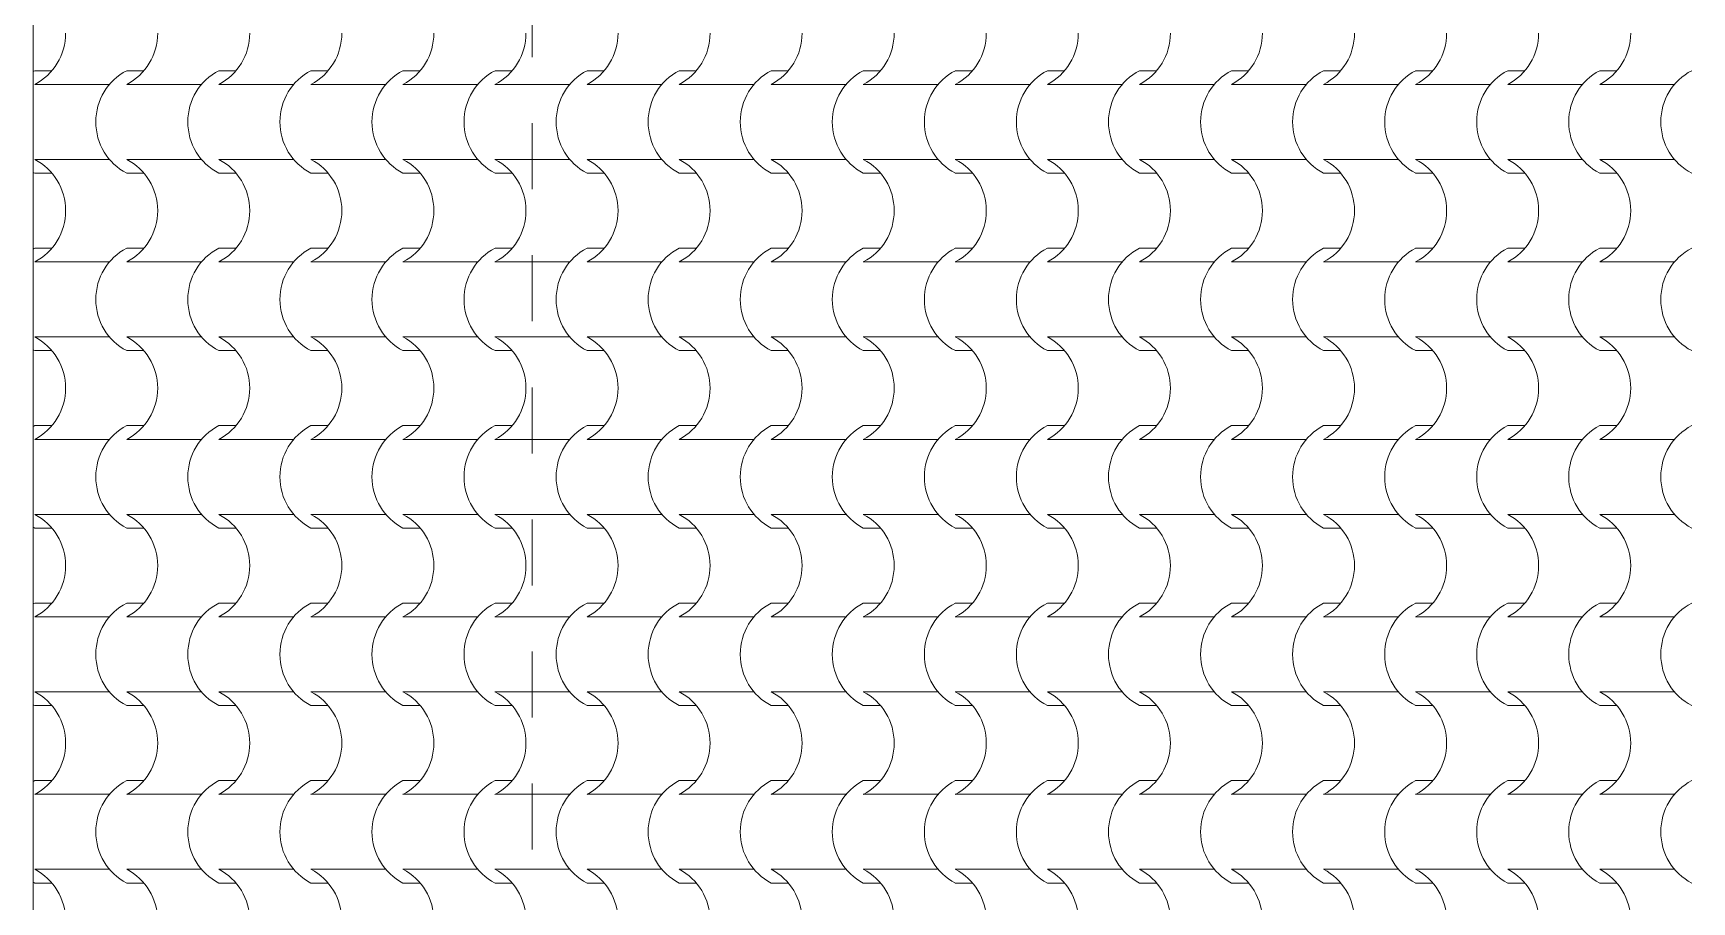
# Model space of a CAD drawing. Header units: metres. Extents: x -41 to 412, y -15 to 25.
# Drawn here: x 131.51 to 134.169, y 10.521 to 11.913 of the extents above; entities that cross this region are included whole.
import ezdxf

# ---------------------------------------------------------------- set-up
doc = ezdxf.new("R2010")
doc.units = ezdxf.units.M
doc.header["$MEASUREMENT"] = 0
doc.linetypes.add('Dashed', pattern=[0.211667, 0.105833, -0.105833])
for name, color, linetype in [('2D Drafting - General', 7, 'Continuous'), ('Interior - Furniture', 7, 'Continuous'), ('Shell - Roof', 7, 'Continuous')]:
    doc.layers.add(name, color=color, linetype=linetype)

# ---------------------------------------------------------------- blocks, each defined once
blk = doc.blocks.new('*X47', base_point=(152.192, 0))
at = {"layer": 'Shell - Roof', "color": 23, "linetype": 'Continuous', "lineweight": 13, "true_color": 0xbf8080}
for p, q in [((131.5396, 11.8528), (131.5121, 11.8528)), ((131.6872, 11.8528), (131.6597, 11.8528)), ((131.8349, 11.8528), (131.8074, 11.8528)), ((131.9825, 11.8528), (131.955, 11.8528)), ((132.1301, 11.8528), (132.1026, 11.8528)), ((132.2778, 11.8528), (132.2503, 11.8528)), ((132.4254, 11.8528), (132.3979, 11.8528)), ((132.573, 11.8528), (132.5455, 11.8528)), ((132.7207, 11.8528), (132.6932, 11.8528)), ((132.8683, 11.8528), (132.8408, 11.8528)), ((133.0159, 11.8528), (132.9884, 11.8528)), ((133.1636, 11.8528), (133.1361, 11.8528)), ((133.3112, 11.8528), (133.2837, 11.8528)), ((133.4588, 11.8528), (133.4313, 11.8528)), ((133.6065, 11.8528), (133.579, 11.8528)), ((133.7541, 11.8528), (133.7266, 11.8528)), ((133.9017, 11.8528), (133.8742, 11.8528)), ((134.0494, 11.8528), (134.0218, 11.8528)), ((131.572, 11.8308), (131.5121, 11.8308)), ((131.6318, 11.8308), (131.572, 11.8308)), ((131.7196, 11.8308), (131.6597, 11.8308)), ((131.7795, 11.8308), (131.7196, 11.8308)), ((131.8672, 11.8308), (131.8074, 11.8308)), ((131.9271, 11.8308), (131.8672, 11.8308)), ((132.0149, 11.8308), (131.955, 11.8308)), ((132.0747, 11.8308), (132.0149, 11.8308)), ((132.1625, 11.8308), (132.1026, 11.8308)), ((132.2224, 11.8308), (132.1625, 11.8308)), ((132.3101, 11.8308), (132.2503, 11.8308)), ((132.37, 11.8308), (132.3101, 11.8308)), ((132.4578, 11.8308), (132.3979, 11.8308)), ((132.5176, 11.8308), (132.4578, 11.8308)), ((132.6054, 11.8308), (132.5455, 11.8308)), ((132.6653, 11.8308), (132.6054, 11.8308)), ((132.753, 11.8308), (132.6932, 11.8308)), ((132.8129, 11.8308), (132.753, 11.8308)), ((132.9007, 11.8308), (132.8408, 11.8308)), ((132.9605, 11.8308), (132.9007, 11.8308)), ((133.0483, 11.8308), (132.9884, 11.8308)), ((133.1082, 11.8308), (133.0483, 11.8308)), ((133.1959, 11.8308), (133.1361, 11.8308)), ((133.2558, 11.8308), (133.1959, 11.8308)), ((133.3436, 11.8308), (133.2837, 11.8308)), ((133.4034, 11.8308), (133.3436, 11.8308)), ((133.4912, 11.8308), (133.4313, 11.8308)), ((133.5511, 11.8308), (133.4912, 11.8308)), ((133.6388, 11.8308), (133.579, 11.8308)), ((133.6987, 11.8308), (133.6388, 11.8308)), ((133.7865, 11.8308), (133.7266, 11.8308)), ((133.8463, 11.8308), (133.7865, 11.8308)), ((133.9341, 11.8308), (133.8742, 11.8308)), ((133.994, 11.8308), (133.9341, 11.8308)), ((134.0817, 11.8308), (134.0218, 11.8308)), ((134.1416, 11.8308), (134.0817, 11.8308)), ((131.572, 11.7106), (131.5121, 11.7106)), ((131.6318, 11.7106), (131.572, 11.7106)), ((131.7196, 11.7106), (131.6597, 11.7106)), ((131.7795, 11.7106), (131.7196, 11.7106)), ((131.8672, 11.7106), (131.8074, 11.7106)), ((131.9271, 11.7106), (131.8672, 11.7106)), ((132.0149, 11.7106), (131.955, 11.7106)), ((132.0747, 11.7106), (132.0149, 11.7106)), ((132.1625, 11.7106), (132.1026, 11.7106)), ((132.2224, 11.7106), (132.1625, 11.7106)), ((132.3101, 11.7106), (132.2503, 11.7106)), ((132.37, 11.7106), (132.3101, 11.7106)), ((132.4578, 11.7106), (132.3979, 11.7106)), ((132.5176, 11.7106), (132.4578, 11.7106)), ((132.6054, 11.7106), (132.5455, 11.7106)), ((132.6653, 11.7106), (132.6054, 11.7106)), ((132.753, 11.7106), (132.6932, 11.7106)), ((132.8129, 11.7106), (132.753, 11.7106)), ((132.9007, 11.7106), (132.8408, 11.7106)), ((132.9605, 11.7106), (132.9007, 11.7106)), ((133.0483, 11.7106), (132.9884, 11.7106)), ((133.1082, 11.7106), (133.0483, 11.7106)), ((133.1959, 11.7106), (133.1361, 11.7106)), ((133.2558, 11.7106), (133.1959, 11.7106)), ((133.3436, 11.7106), (133.2837, 11.7106)), ((133.4034, 11.7106), (133.3436, 11.7106)), ((133.4912, 11.7106), (133.4313, 11.7106)), ((133.5511, 11.7106), (133.4912, 11.7106)), ((133.6388, 11.7106), (133.579, 11.7106)), ((133.6987, 11.7106), (133.6388, 11.7106)), ((133.7865, 11.7106), (133.7266, 11.7106)), ((133.8463, 11.7106), (133.7865, 11.7106)), ((133.9341, 11.7106), (133.8742, 11.7106)), ((133.994, 11.7106), (133.9341, 11.7106)), ((134.0817, 11.7106), (134.0218, 11.7106)), ((134.1416, 11.7106), (134.0817, 11.7106)), ((131.5396, 11.6886), (131.5121, 11.6886)), ((131.6872, 11.6886), (131.6597, 11.6886)), ((131.8349, 11.6886), (131.8074, 11.6886)), ((131.9825, 11.6886), (131.955, 11.6886)), ((132.1301, 11.6886), (132.1026, 11.6886)), ((132.2778, 11.6886), (132.2503, 11.6886)), ((132.4254, 11.6886), (132.3979, 11.6886)), ((132.573, 11.6886), (132.5455, 11.6886)), ((132.7207, 11.6886), (132.6932, 11.6886)), ((132.8683, 11.6886), (132.8408, 11.6886)), ((133.0159, 11.6886), (132.9884, 11.6886)), ((133.1636, 11.6886), (133.1361, 11.6886)), ((133.3112, 11.6886), (133.2837, 11.6886)), ((133.4588, 11.6886), (133.4313, 11.6886)), ((133.6065, 11.6886), (133.579, 11.6886)), ((133.7541, 11.6886), (133.7266, 11.6886)), ((133.9017, 11.6886), (133.8742, 11.6886)), ((134.0494, 11.6886), (134.0218, 11.6886)), ((131.5396, 11.5684), (131.5121, 11.5684)), ((131.572, 11.5463), (131.5121, 11.5463)), ((131.6318, 11.5463), (131.572, 11.5463)), ((131.6872, 11.5684), (131.6597, 11.5684)), ((131.7196, 11.5463), (131.6597, 11.5463)), ((131.7795, 11.5463), (131.7196, 11.5463)), ((131.8349, 11.5684), (131.8074, 11.5684)), ((131.8672, 11.5463), (131.8074, 11.5463)), ((131.9271, 11.5463), (131.8672, 11.5463)), ((131.9825, 11.5684), (131.955, 11.5684)), ((132.0149, 11.5463), (131.955, 11.5463)), ((132.0747, 11.5463), (132.0149, 11.5463)), ((132.1301, 11.5684), (132.1026, 11.5684)), ((132.1625, 11.5463), (132.1026, 11.5463)), ((132.2224, 11.5463), (132.1625, 11.5463)), ((132.2778, 11.5684), (132.2503, 11.5684)), ((132.3101, 11.5463), (132.2503, 11.5463)), ((132.37, 11.5463), (132.3101, 11.5463)), ((132.4254, 11.5684), (132.3979, 11.5684)), ((132.4578, 11.5463), (132.3979, 11.5463)), ((132.5176, 11.5463), (132.4578, 11.5463)), ((132.573, 11.5684), (132.5455, 11.5684)), ((132.6054, 11.5463), (132.5455, 11.5463)), ((132.6653, 11.5463), (132.6054, 11.5463)), ((132.7207, 11.5684), (132.6932, 11.5684)), ((132.753, 11.5463), (132.6932, 11.5463)), ((132.8129, 11.5463), (132.753, 11.5463)), ((132.8683, 11.5684), (132.8408, 11.5684)), ((132.9007, 11.5463), (132.8408, 11.5463)), ((132.9605, 11.5463), (132.9007, 11.5463)), ((133.0159, 11.5684), (132.9884, 11.5684)), ((133.0483, 11.5463), (132.9884, 11.5463)), ((133.1082, 11.5463), (133.0483, 11.5463)), ((133.1636, 11.5684), (133.1361, 11.5684)), ((133.1959, 11.5463), (133.1361, 11.5463)), ((133.2558, 11.5463), (133.1959, 11.5463)), ((133.3112, 11.5684), (133.2837, 11.5684)), ((133.3436, 11.5463), (133.2837, 11.5463)), ((133.4034, 11.5463), (133.3436, 11.5463)), ((133.4588, 11.5684), (133.4313, 11.5684)), ((133.4912, 11.5463), (133.4313, 11.5463)), ((133.5511, 11.5463), (133.4912, 11.5463)), ((133.6065, 11.5684), (133.579, 11.5684)), ((133.6388, 11.5463), (133.579, 11.5463)), ((133.6987, 11.5463), (133.6388, 11.5463)), ((133.7541, 11.5684), (133.7266, 11.5684)), ((133.7865, 11.5463), (133.7266, 11.5463)), ((133.8463, 11.5463), (133.7865, 11.5463)), ((133.9017, 11.5684), (133.8742, 11.5684)), ((133.9341, 11.5463), (133.8742, 11.5463)), ((133.994, 11.5463), (133.9341, 11.5463)), ((134.0494, 11.5684), (134.0218, 11.5684)), ((134.0817, 11.5463), (134.0218, 11.5463)), ((134.1416, 11.5463), (134.0817, 11.5463)), ((131.572, 11.4261), (131.5121, 11.4261)), ((131.6318, 11.4261), (131.572, 11.4261)), ((131.7196, 11.4261), (131.6597, 11.4261)), ((131.7795, 11.4261), (131.7196, 11.4261)), ((131.8672, 11.4261), (131.8074, 11.4261)), ((131.9271, 11.4261), (131.8672, 11.4261)), ((132.0149, 11.4261), (131.955, 11.4261)), ((132.0747, 11.4261), (132.0149, 11.4261)), ((132.1625, 11.4261), (132.1026, 11.4261)), ((132.2224, 11.4261), (132.1625, 11.4261)), ((132.3101, 11.4261), (132.2503, 11.4261)), ((132.37, 11.4261), (132.3101, 11.4261)), ((132.4578, 11.4261), (132.3979, 11.4261)), ((132.5176, 11.4261), (132.4578, 11.4261)), ((132.6054, 11.4261), (132.5455, 11.4261)), ((132.6653, 11.4261), (132.6054, 11.4261)), ((132.753, 11.4261), (132.6932, 11.4261)), ((132.8129, 11.4261), (132.753, 11.4261)), ((132.9007, 11.4261), (132.8408, 11.4261)), ((132.9605, 11.4261), (132.9007, 11.4261)), ((133.0483, 11.4261), (132.9884, 11.4261)), ((133.1082, 11.4261), (133.0483, 11.4261)), ((133.1959, 11.4261), (133.1361, 11.4261)), ((133.2558, 11.4261), (133.1959, 11.4261)), ((133.3436, 11.4261), (133.2837, 11.4261)), ((133.4034, 11.4261), (133.3436, 11.4261)), ((133.4912, 11.4261), (133.4313, 11.4261)), ((133.5511, 11.4261), (133.4912, 11.4261)), ((133.6388, 11.4261), (133.579, 11.4261)), ((133.6987, 11.4261), (133.6388, 11.4261)), ((133.7865, 11.4261), (133.7266, 11.4261)), ((133.8463, 11.4261), (133.7865, 11.4261)), ((133.9341, 11.4261), (133.8742, 11.4261)), ((133.994, 11.4261), (133.9341, 11.4261)), ((134.0817, 11.4261), (134.0218, 11.4261)), ((134.1416, 11.4261), (134.0817, 11.4261)), ((131.5396, 11.4041), (131.5121, 11.4041)), ((131.6872, 11.4041), (131.6597, 11.4041)), ((131.8349, 11.4041), (131.8074, 11.4041)), ((131.9825, 11.4041), (131.955, 11.4041)), ((132.1301, 11.4041), (132.1026, 11.4041)), ((132.2778, 11.4041), (132.2503, 11.4041)), ((132.4254, 11.4041), (132.3979, 11.4041)), ((132.573, 11.4041), (132.5455, 11.4041)), ((132.7207, 11.4041), (132.6932, 11.4041)), ((132.8683, 11.4041), (132.8408, 11.4041)), ((133.0159, 11.4041), (132.9884, 11.4041)), ((133.1636, 11.4041), (133.1361, 11.4041)), ((133.3112, 11.4041), (133.2837, 11.4041)), ((133.4588, 11.4041), (133.4313, 11.4041)), ((133.6065, 11.4041), (133.579, 11.4041)), ((133.7541, 11.4041), (133.7266, 11.4041)), ((133.9017, 11.4041), (133.8742, 11.4041)), ((134.0494, 11.4041), (134.0218, 11.4041)), ((131.5396, 11.2839), (131.5121, 11.2839)), ((131.6872, 11.2839), (131.6597, 11.2839)), ((131.8349, 11.2839), (131.8074, 11.2839)), ((131.9825, 11.2839), (131.955, 11.2839)), ((132.1301, 11.2839), (132.1026, 11.2839)), ((132.2778, 11.2839), (132.2503, 11.2839)), ((132.4254, 11.2839), (132.3979, 11.2839)), ((132.573, 11.2839), (132.5455, 11.2839)), ((132.7207, 11.2839), (132.6932, 11.2839)), ((132.8683, 11.2839), (132.8408, 11.2839)), ((133.0159, 11.2839), (132.9884, 11.2839)), ((133.1636, 11.2839), (133.1361, 11.2839)), ((133.3112, 11.2839), (133.2837, 11.2839)), ((133.4588, 11.2839), (133.4313, 11.2839)), ((133.6065, 11.2839), (133.579, 11.2839)), ((133.7541, 11.2839), (133.7266, 11.2839)), ((133.9017, 11.2839), (133.8742, 11.2839)), ((134.0494, 11.2839), (134.0218, 11.2839)), ((131.572, 11.2619), (131.5121, 11.2619)), ((131.6318, 11.2619), (131.572, 11.2619)), ((131.7196, 11.2619), (131.6597, 11.2619)), ((131.7795, 11.2619), (131.7196, 11.2619)), ((131.8672, 11.2619), (131.8074, 11.2619)), ((131.9271, 11.2619), (131.8672, 11.2619)), ((132.0149, 11.2619), (131.955, 11.2619)), ((132.0747, 11.2619), (132.0149, 11.2619)), ((132.1625, 11.2619), (132.1026, 11.2619)), ((132.2224, 11.2619), (132.1625, 11.2619)), ((132.3101, 11.2619), (132.2503, 11.2619)), ((132.37, 11.2619), (132.3101, 11.2619)), ((132.4578, 11.2619), (132.3979, 11.2619)), ((132.5176, 11.2619), (132.4578, 11.2619)), ((132.6054, 11.2619), (132.5455, 11.2619)), ((132.6653, 11.2619), (132.6054, 11.2619)), ((132.753, 11.2619), (132.6932, 11.2619)), ((132.8129, 11.2619), (132.753, 11.2619)), ((132.9007, 11.2619), (132.8408, 11.2619)), ((132.9605, 11.2619), (132.9007, 11.2619)), ((133.0483, 11.2619), (132.9884, 11.2619)), ((133.1082, 11.2619), (133.0483, 11.2619)), ((133.1959, 11.2619), (133.1361, 11.2619)), ((133.2558, 11.2619), (133.1959, 11.2619)), ((133.3436, 11.2619), (133.2837, 11.2619)), ((133.4034, 11.2619), (133.3436, 11.2619)), ((133.4912, 11.2619), (133.4313, 11.2619)), ((133.5511, 11.2619), (133.4912, 11.2619)), ((133.6388, 11.2619), (133.579, 11.2619)), ((133.6987, 11.2619), (133.6388, 11.2619)), ((133.7865, 11.2619), (133.7266, 11.2619)), ((133.8463, 11.2619), (133.7865, 11.2619)), ((133.9341, 11.2619), (133.8742, 11.2619)), ((133.994, 11.2619), (133.9341, 11.2619)), ((134.0817, 11.2619), (134.0218, 11.2619)), ((134.1416, 11.2619), (134.0817, 11.2619)), ((131.572, 11.1416), (131.5121, 11.1416)), ((131.5396, 11.1196), (131.5121, 11.1196)), ((131.6318, 11.1416), (131.572, 11.1416)), ((131.7196, 11.1416), (131.6597, 11.1416)), ((131.6872, 11.1196), (131.6597, 11.1196)), ((131.7795, 11.1416), (131.7196, 11.1416)), ((131.8672, 11.1416), (131.8074, 11.1416)), ((131.8349, 11.1196), (131.8074, 11.1196)), ((131.9271, 11.1416), (131.8672, 11.1416)), ((132.0149, 11.1416), (131.955, 11.1416)), ((131.9825, 11.1196), (131.955, 11.1196)), ((132.0747, 11.1416), (132.0149, 11.1416)), ((132.1625, 11.1416), (132.1026, 11.1416)), ((132.1301, 11.1196), (132.1026, 11.1196)), ((132.2224, 11.1416), (132.1625, 11.1416)), ((132.3101, 11.1416), (132.2503, 11.1416)), ((132.2778, 11.1196), (132.2503, 11.1196)), ((132.37, 11.1416), (132.3101, 11.1416)), ((132.4578, 11.1416), (132.3979, 11.1416)), ((132.4254, 11.1196), (132.3979, 11.1196)), ((132.5176, 11.1416), (132.4578, 11.1416)), ((132.6054, 11.1416), (132.5455, 11.1416)), ((132.573, 11.1196), (132.5455, 11.1196)), ((132.6653, 11.1416), (132.6054, 11.1416)), ((132.753, 11.1416), (132.6932, 11.1416)), ((132.7207, 11.1196), (132.6932, 11.1196)), ((132.8129, 11.1416), (132.753, 11.1416)), ((132.9007, 11.1416), (132.8408, 11.1416)), ((132.8683, 11.1196), (132.8408, 11.1196)), ((132.9605, 11.1416), (132.9007, 11.1416)), ((133.0483, 11.1416), (132.9884, 11.1416)), ((133.0159, 11.1196), (132.9884, 11.1196)), ((133.1082, 11.1416), (133.0483, 11.1416)), ((133.1959, 11.1416), (133.1361, 11.1416)), ((133.1636, 11.1196), (133.1361, 11.1196)), ((133.2558, 11.1416), (133.1959, 11.1416)), ((133.3436, 11.1416), (133.2837, 11.1416)), ((133.3112, 11.1196), (133.2837, 11.1196)), ((133.4034, 11.1416), (133.3436, 11.1416)), ((133.4912, 11.1416), (133.4313, 11.1416)), ((133.4588, 11.1196), (133.4313, 11.1196)), ((133.5511, 11.1416), (133.4912, 11.1416)), ((133.6388, 11.1416), (133.579, 11.1416)), ((133.6065, 11.1196), (133.579, 11.1196)), ((133.6987, 11.1416), (133.6388, 11.1416)), ((133.7865, 11.1416), (133.7266, 11.1416)), ((133.7541, 11.1196), (133.7266, 11.1196)), ((133.8463, 11.1416), (133.7865, 11.1416)), ((133.9341, 11.1416), (133.8742, 11.1416)), ((133.9017, 11.1196), (133.8742, 11.1196)), ((133.994, 11.1416), (133.9341, 11.1416)), ((134.0817, 11.1416), (134.0218, 11.1416)), ((134.0494, 11.1196), (134.0218, 11.1196)), ((134.1416, 11.1416), (134.0817, 11.1416)), ((131.5396, 10.9994), (131.5121, 10.9994)), ((131.6872, 10.9994), (131.6597, 10.9994)), ((131.8349, 10.9994), (131.8074, 10.9994)), ((131.9825, 10.9994), (131.955, 10.9994)), ((132.1301, 10.9994), (132.1026, 10.9994)), ((132.2778, 10.9994), (132.2503, 10.9994)), ((132.4254, 10.9994), (132.3979, 10.9994)), ((132.573, 10.9994), (132.5455, 10.9994)), ((132.7207, 10.9994), (132.6932, 10.9994)), ((132.8683, 10.9994), (132.8408, 10.9994)), ((133.0159, 10.9994), (132.9884, 10.9994)), ((133.1636, 10.9994), (133.1361, 10.9994)), ((133.3112, 10.9994), (133.2837, 10.9994)), ((133.4588, 10.9994), (133.4313, 10.9994)), ((133.6065, 10.9994), (133.579, 10.9994)), ((133.7541, 10.9994), (133.7266, 10.9994)), ((133.9017, 10.9994), (133.8742, 10.9994)), ((134.0494, 10.9994), (134.0218, 10.9994)), ((131.572, 10.9774), (131.5121, 10.9774)), ((131.6318, 10.9774), (131.572, 10.9774)), ((131.7196, 10.9774), (131.6597, 10.9774)), ((131.7795, 10.9774), (131.7196, 10.9774)), ((131.8672, 10.9774), (131.8074, 10.9774)), ((131.9271, 10.9774), (131.8672, 10.9774)), ((132.0149, 10.9774), (131.955, 10.9774)), ((132.0747, 10.9774), (132.0149, 10.9774)), ((132.1625, 10.9774), (132.1026, 10.9774)), ((132.2224, 10.9774), (132.1625, 10.9774)), ((132.3101, 10.9774), (132.2503, 10.9774)), ((132.37, 10.9774), (132.3101, 10.9774)), ((132.4578, 10.9774), (132.3979, 10.9774)), ((132.5176, 10.9774), (132.4578, 10.9774)), ((132.6054, 10.9774), (132.5455, 10.9774)), ((132.6653, 10.9774), (132.6054, 10.9774)), ((132.753, 10.9774), (132.6932, 10.9774)), ((132.8129, 10.9774), (132.753, 10.9774)), ((132.9007, 10.9774), (132.8408, 10.9774)), ((132.9605, 10.9774), (132.9007, 10.9774)), ((133.0483, 10.9774), (132.9884, 10.9774)), ((133.1082, 10.9774), (133.0483, 10.9774)), ((133.1959, 10.9774), (133.1361, 10.9774)), ((133.2558, 10.9774), (133.1959, 10.9774)), ((133.3436, 10.9774), (133.2837, 10.9774)), ((133.4034, 10.9774), (133.3436, 10.9774)), ((133.4912, 10.9774), (133.4313, 10.9774)), ((133.5511, 10.9774), (133.4912, 10.9774)), ((133.6388, 10.9774), (133.579, 10.9774)), ((133.6987, 10.9774), (133.6388, 10.9774)), ((133.7865, 10.9774), (133.7266, 10.9774)), ((133.8463, 10.9774), (133.7865, 10.9774)), ((133.9341, 10.9774), (133.8742, 10.9774)), ((133.994, 10.9774), (133.9341, 10.9774)), ((134.0817, 10.9774), (134.0218, 10.9774)), ((134.1416, 10.9774), (134.0817, 10.9774)), ((131.572, 10.8572), (131.5121, 10.8572)), ((131.6318, 10.8572), (131.572, 10.8572)), ((131.7196, 10.8572), (131.6597, 10.8572)), ((131.7795, 10.8572), (131.7196, 10.8572)), ((131.8672, 10.8572), (131.8074, 10.8572)), ((131.9271, 10.8572), (131.8672, 10.8572)), ((132.0149, 10.8572), (131.955, 10.8572)), ((132.0747, 10.8572), (132.0149, 10.8572)), ((132.1625, 10.8572), (132.1026, 10.8572)), ((132.2224, 10.8572), (132.1625, 10.8572)), ((132.3101, 10.8572), (132.2503, 10.8572)), ((132.37, 10.8572), (132.3101, 10.8572)), ((132.4578, 10.8572), (132.3979, 10.8572)), ((132.5176, 10.8572), (132.4578, 10.8572)), ((132.6054, 10.8572), (132.5455, 10.8572)), ((132.6653, 10.8572), (132.6054, 10.8572)), ((132.753, 10.8572), (132.6932, 10.8572)), ((132.8129, 10.8572), (132.753, 10.8572)), ((132.9007, 10.8572), (132.8408, 10.8572)), ((132.9605, 10.8572), (132.9007, 10.8572)), ((133.0483, 10.8572), (132.9884, 10.8572)), ((133.1082, 10.8572), (133.0483, 10.8572)), ((133.1959, 10.8572), (133.1361, 10.8572)), ((133.2558, 10.8572), (133.1959, 10.8572)), ((133.3436, 10.8572), (133.2837, 10.8572)), ((133.4034, 10.8572), (133.3436, 10.8572)), ((133.4912, 10.8572), (133.4313, 10.8572)), ((133.5511, 10.8572), (133.4912, 10.8572)), ((133.6388, 10.8572), (133.579, 10.8572)), ((133.6987, 10.8572), (133.6388, 10.8572)), ((133.7865, 10.8572), (133.7266, 10.8572)), ((133.8463, 10.8572), (133.7865, 10.8572)), ((133.9341, 10.8572), (133.8742, 10.8572)), ((133.994, 10.8572), (133.9341, 10.8572)), ((134.0817, 10.8572), (134.0218, 10.8572)), ((134.1416, 10.8572), (134.0817, 10.8572)), ((131.5396, 10.8351), (131.5121, 10.8351)), ((131.6872, 10.8351), (131.6597, 10.8351)), ((131.8349, 10.8351), (131.8074, 10.8351)), ((131.9825, 10.8351), (131.955, 10.8351)), ((132.1301, 10.8351), (132.1026, 10.8351)), ((132.2778, 10.8351), (132.2503, 10.8351)), ((132.4254, 10.8351), (132.3979, 10.8351)), ((132.573, 10.8351), (132.5455, 10.8351)), ((132.7207, 10.8351), (132.6932, 10.8351)), ((132.8683, 10.8351), (132.8408, 10.8351)), ((133.0159, 10.8351), (132.9884, 10.8351)), ((133.1636, 10.8351), (133.1361, 10.8351)), ((133.3112, 10.8351), (133.2837, 10.8351)), ((133.4588, 10.8351), (133.4313, 10.8351)), ((133.6065, 10.8351), (133.579, 10.8351)), ((133.7541, 10.8351), (133.7266, 10.8351)), ((133.9017, 10.8351), (133.8742, 10.8351)), ((134.0494, 10.8351), (134.0218, 10.8351)), ((131.5396, 10.7149), (131.5121, 10.7149)), ((131.572, 10.6929), (131.5121, 10.6929)), ((131.6318, 10.6929), (131.572, 10.6929)), ((131.6872, 10.7149), (131.6597, 10.7149)), ((131.7196, 10.6929), (131.6597, 10.6929)), ((131.7795, 10.6929), (131.7196, 10.6929)), ((131.8349, 10.7149), (131.8074, 10.7149)), ((131.8672, 10.6929), (131.8074, 10.6929)), ((131.9271, 10.6929), (131.8672, 10.6929)), ((131.9825, 10.7149), (131.955, 10.7149)), ((132.0149, 10.6929), (131.955, 10.6929)), ((132.0747, 10.6929), (132.0149, 10.6929)), ((132.1301, 10.7149), (132.1026, 10.7149)), ((132.1625, 10.6929), (132.1026, 10.6929)), ((132.2224, 10.6929), (132.1625, 10.6929)), ((132.2778, 10.7149), (132.2503, 10.7149)), ((132.3101, 10.6929), (132.2503, 10.6929)), ((132.37, 10.6929), (132.3101, 10.6929)), ((132.4254, 10.7149), (132.3979, 10.7149)), ((132.4578, 10.6929), (132.3979, 10.6929)), ((132.5176, 10.6929), (132.4578, 10.6929)), ((132.573, 10.7149), (132.5455, 10.7149)), ((132.6054, 10.6929), (132.5455, 10.6929)), ((132.6653, 10.6929), (132.6054, 10.6929)), ((132.7207, 10.7149), (132.6932, 10.7149)), ((132.753, 10.6929), (132.6932, 10.6929)), ((132.8129, 10.6929), (132.753, 10.6929)), ((132.8683, 10.7149), (132.8408, 10.7149)), ((132.9007, 10.6929), (132.8408, 10.6929)), ((132.9605, 10.6929), (132.9007, 10.6929)), ((133.0159, 10.7149), (132.9884, 10.7149)), ((133.0483, 10.6929), (132.9884, 10.6929)), ((133.1082, 10.6929), (133.0483, 10.6929)), ((133.1636, 10.7149), (133.1361, 10.7149)), ((133.1959, 10.6929), (133.1361, 10.6929)), ((133.2558, 10.6929), (133.1959, 10.6929)), ((133.3112, 10.7149), (133.2837, 10.7149)), ((133.3436, 10.6929), (133.2837, 10.6929)), ((133.4034, 10.6929), (133.3436, 10.6929)), ((133.4588, 10.7149), (133.4313, 10.7149)), ((133.4912, 10.6929), (133.4313, 10.6929)), ((133.5511, 10.6929), (133.4912, 10.6929)), ((133.6065, 10.7149), (133.579, 10.7149)), ((133.6388, 10.6929), (133.579, 10.6929)), ((133.6987, 10.6929), (133.6388, 10.6929)), ((133.7541, 10.7149), (133.7266, 10.7149)), ((133.7865, 10.6929), (133.7266, 10.6929)), ((133.8463, 10.6929), (133.7865, 10.6929)), ((133.9017, 10.7149), (133.8742, 10.7149)), ((133.9341, 10.6929), (133.8742, 10.6929)), ((133.994, 10.6929), (133.9341, 10.6929)), ((134.0494, 10.7149), (134.0218, 10.7149)), ((134.0817, 10.6929), (134.0218, 10.6929)), ((134.1416, 10.6929), (134.0817, 10.6929)), ((131.572, 10.5727), (131.5121, 10.5727)), ((131.6318, 10.5727), (131.572, 10.5727)), ((131.7196, 10.5727), (131.6597, 10.5727)), ((131.7795, 10.5727), (131.7196, 10.5727)), ((131.8672, 10.5727), (131.8074, 10.5727)), ((131.9271, 10.5727), (131.8672, 10.5727)), ((132.0149, 10.5727), (131.955, 10.5727)), ((132.0747, 10.5727), (132.0149, 10.5727)), ((132.1625, 10.5727), (132.1026, 10.5727)), ((132.2224, 10.5727), (132.1625, 10.5727)), ((132.3101, 10.5727), (132.2503, 10.5727)), ((132.37, 10.5727), (132.3101, 10.5727)), ((132.4578, 10.5727), (132.3979, 10.5727)), ((132.5176, 10.5727), (132.4578, 10.5727)), ((132.6054, 10.5727), (132.5455, 10.5727)), ((132.6653, 10.5727), (132.6054, 10.5727)), ((132.753, 10.5727), (132.6932, 10.5727)), ((132.8129, 10.5727), (132.753, 10.5727)), ((132.9007, 10.5727), (132.8408, 10.5727)), ((132.9605, 10.5727), (132.9007, 10.5727)), ((133.0483, 10.5727), (132.9884, 10.5727)), ((133.1082, 10.5727), (133.0483, 10.5727)), ((133.1959, 10.5727), (133.1361, 10.5727)), ((133.2558, 10.5727), (133.1959, 10.5727)), ((133.3436, 10.5727), (133.2837, 10.5727)), ((133.4034, 10.5727), (133.3436, 10.5727)), ((133.4912, 10.5727), (133.4313, 10.5727)), ((133.5511, 10.5727), (133.4912, 10.5727)), ((133.6388, 10.5727), (133.579, 10.5727)), ((133.6987, 10.5727), (133.6388, 10.5727)), ((133.7865, 10.5727), (133.7266, 10.5727)), ((133.8463, 10.5727), (133.7865, 10.5727)), ((133.9341, 10.5727), (133.8742, 10.5727)), ((133.994, 10.5727), (133.9341, 10.5727)), ((134.0817, 10.5727), (134.0218, 10.5727)), ((134.1416, 10.5727), (134.0817, 10.5727)), ((131.5396, 10.5507), (131.5121, 10.5507)), ((131.6872, 10.5507), (131.6597, 10.5507)), ((131.8349, 10.5507), (131.8074, 10.5507)), ((131.9825, 10.5507), (131.955, 10.5507)), ((132.1301, 10.5507), (132.1026, 10.5507)), ((132.2778, 10.5507), (132.2503, 10.5507)), ((132.4254, 10.5507), (132.3979, 10.5507)), ((132.573, 10.5507), (132.5455, 10.5507)), ((132.7207, 10.5507), (132.6932, 10.5507)), ((132.8683, 10.5507), (132.8408, 10.5507)), ((133.0159, 10.5507), (132.9884, 10.5507)), ((133.1636, 10.5507), (133.1361, 10.5507)), ((133.3112, 10.5507), (133.2837, 10.5507)), ((133.4588, 10.5507), (133.4313, 10.5507)), ((133.6065, 10.5507), (133.579, 10.5507)), ((133.7541, 10.5507), (133.7266, 10.5507)), ((133.9017, 10.5507), (133.8742, 10.5507)), ((134.0494, 10.5507), (134.0218, 10.5507))]:
    blk.add_line(p, q, dxfattribs=at)
for centre, major_axis, start_param, end_param in [((131.4709, 11.9132), (0, 0.0925), 3.612631, 4.709413), ((131.6185, 11.9132), (0, 0.0925), 3.612631, 4.709413), ((131.7661, 11.9132), (0, 0.0925), 3.612631, 4.709413), ((131.9138, 11.9132), (0, 0.0925), 3.612631, 4.709413), ((132.0614, 11.9132), (0, 0.0925), 3.612631, 4.709413), ((132.209, 11.9132), (0, 0.0925), 3.612631, 4.709413), ((132.3567, 11.9132), (0, 0.0925), 3.612631, 4.709413), ((132.5043, 11.9132), (0, 0.0925), 3.612631, 4.709413), ((132.6519, 11.9132), (0, 0.0925), 3.612631, 4.709413), ((132.7996, 11.9132), (0, 0.0925), 3.612631, 4.709413), ((132.9472, 11.9132), (0, 0.0925), 3.612631, 4.709413), ((133.0948, 11.9132), (0, 0.0925), 3.612631, 4.709413), ((133.2425, 11.9132), (0, 0.0925), 3.612631, 4.709413), ((133.3901, 11.9132), (0, 0.0925), 3.612631, 4.709413), ((133.5377, 11.9132), (0, 0.0925), 3.612631, 4.709413), ((133.6854, 11.9132), (0, 0.0925), 3.612631, 4.709413), ((133.833, 11.9132), (0, 0.0925), 3.612631, 4.709413), ((133.9806, 11.9132), (0, 0.0925), 3.612631, 4.709413), ((131.5527, 11.7707), (0, 0.0919), 0.466079, 0.49667), ((131.7003, 11.7707), (0, 0.0919), 0.466079, 2.675513), ((131.8479, 11.7707), (0, 0.0919), 0.466079, 2.675513), ((131.9956, 11.7707), (0, 0.0919), 0.466079, 2.675513), ((132.1432, 11.7707), (0, 0.0919), 0.466079, 2.675513), ((132.2908, 11.7707), (0, 0.0919), 0.466079, 2.675513), ((132.4385, 11.7707), (0, 0.0919), 0.466079, 2.675513), ((132.5861, 11.7707), (0, 0.0919), 0.466079, 2.675513), ((132.7337, 11.7707), (0, 0.0919), 0.466079, 2.675513), ((132.8814, 11.7707), (0, 0.0919), 0.466079, 2.675513), ((133.029, 11.7707), (0, 0.0919), 0.466079, 2.675513), ((133.1766, 11.7707), (0, 0.0919), 0.466079, 2.675513), ((133.3243, 11.7707), (0, 0.0919), 0.466079, 2.675513), ((133.4719, 11.7707), (0, 0.0919), 0.466079, 2.675513), ((133.6195, 11.7707), (0, 0.0919), 0.466079, 2.675513), ((133.7672, 11.7707), (0, 0.0919), 0.466079, 2.675513), ((133.9148, 11.7707), (0, 0.0919), 0.466079, 2.675513), ((134.0624, 11.7707), (0, 0.0919), 0.466079, 2.675513), ((134.21, 11.7707), (0, 0.0919), 0.466079, 2.675513), ((131.4709, 11.6282), (0, 0.0925), 4.715365, 5.812147), ((131.6185, 11.6282), (0, 0.0925), 4.715365, 5.812147), ((131.7661, 11.6282), (0, 0.0925), 4.715365, 5.812147), ((131.9138, 11.6282), (0, 0.0925), 4.715365, 5.812147), ((132.0614, 11.6282), (0, 0.0925), 4.715365, 5.812147), ((132.209, 11.6282), (0, 0.0925), 4.715365, 5.812147), ((132.3567, 11.6282), (0, 0.0925), 4.715365, 5.812147), ((132.5043, 11.6282), (0, 0.0925), 4.715365, 5.812147), ((132.6519, 11.6282), (0, 0.0925), 4.715365, 5.812147), ((132.7996, 11.6282), (0, 0.0925), 4.715365, 5.812147), ((132.9472, 11.6282), (0, 0.0925), 4.715365, 5.812147), ((133.0948, 11.6282), (0, 0.0925), 4.715365, 5.812147), ((133.2425, 11.6282), (0, 0.0925), 4.715365, 5.812147), ((133.3901, 11.6282), (0, 0.0925), 4.715365, 5.812147), ((133.5377, 11.6282), (0, 0.0925), 4.715365, 5.812147), ((133.6854, 11.6282), (0, 0.0925), 4.715365, 5.812147), ((133.833, 11.6282), (0, 0.0925), 4.715365, 5.812147), ((133.9806, 11.6282), (0, 0.0925), 4.715365, 5.812147), ((131.5527, 11.7707), (0, 0.0919), 2.644923, 2.675513), ((131.4709, 11.6287), (0, 0.0925), 3.612631, 4.709413), ((131.6185, 11.6287), (0, 0.0925), 3.612631, 4.709413), ((131.7661, 11.6287), (0, 0.0925), 3.612631, 4.709413), ((131.9138, 11.6287), (0, 0.0925), 3.612631, 4.709413), ((132.0614, 11.6287), (0, 0.0925), 3.612631, 4.709413), ((132.209, 11.6287), (0, 0.0925), 3.612631, 4.709413), ((132.3567, 11.6287), (0, 0.0925), 3.612631, 4.709413), ((132.5043, 11.6287), (0, 0.0925), 3.612631, 4.709413), ((132.6519, 11.6287), (0, 0.0925), 3.612631, 4.709413), ((132.7996, 11.6287), (0, 0.0925), 3.612631, 4.709413), ((132.9472, 11.6287), (0, 0.0925), 3.612631, 4.709413), ((133.0948, 11.6287), (0, 0.0925), 3.612631, 4.709413), ((133.2425, 11.6287), (0, 0.0925), 3.612631, 4.709413), ((133.3901, 11.6287), (0, 0.0925), 3.612631, 4.709413), ((133.5377, 11.6287), (0, 0.0925), 3.612631, 4.709413), ((133.6854, 11.6287), (0, 0.0925), 3.612631, 4.709413), ((133.833, 11.6287), (0, 0.0925), 3.612631, 4.709413), ((133.9806, 11.6287), (0, 0.0925), 3.612631, 4.709413), ((131.5527, 11.4862), (0, 0.0919), 0.466079, 0.49667), ((131.7003, 11.4862), (0, 0.0919), 0.466079, 2.675513), ((131.8479, 11.4862), (0, 0.0919), 0.466079, 2.675513), ((131.9956, 11.4862), (0, 0.0919), 0.466079, 2.675513), ((132.1432, 11.4862), (0, 0.0919), 0.466079, 2.675513), ((132.2908, 11.4862), (0, 0.0919), 0.466079, 2.675513), ((132.4385, 11.4862), (0, 0.0919), 0.466079, 2.675513), ((132.5861, 11.4862), (0, 0.0919), 0.466079, 2.675513), ((132.7337, 11.4862), (0, 0.0919), 0.466079, 2.675513), ((132.8814, 11.4862), (0, 0.0919), 0.466079, 2.675513), ((133.029, 11.4862), (0, 0.0919), 0.466079, 2.675513), ((133.1766, 11.4862), (0, 0.0919), 0.466079, 2.675513), ((133.3243, 11.4862), (0, 0.0919), 0.466079, 2.675513), ((133.4719, 11.4862), (0, 0.0919), 0.466079, 2.675513), ((133.6195, 11.4862), (0, 0.0919), 0.466079, 2.675513), ((133.7672, 11.4862), (0, 0.0919), 0.466079, 2.675513), ((133.9148, 11.4862), (0, 0.0919), 0.466079, 2.675513), ((134.0624, 11.4862), (0, 0.0919), 0.466079, 2.675513), ((134.21, 11.4862), (0, 0.0919), 0.466079, 2.675513), ((131.4709, 11.3437), (0, 0.0925), 4.715365, 5.812147), ((131.6185, 11.3437), (0, 0.0925), 4.715365, 5.812147), ((131.7661, 11.3437), (0, 0.0925), 4.715365, 5.812147), ((131.9138, 11.3437), (0, 0.0925), 4.715365, 5.812147), ((132.0614, 11.3437), (0, 0.0925), 4.715365, 5.812147), ((132.209, 11.3437), (0, 0.0925), 4.715365, 5.812147), ((132.3567, 11.3437), (0, 0.0925), 4.715365, 5.812147), ((132.5043, 11.3437), (0, 0.0925), 4.715365, 5.812147), ((132.6519, 11.3437), (0, 0.0925), 4.715365, 5.812147), ((132.7996, 11.3437), (0, 0.0925), 4.715365, 5.812147), ((132.9472, 11.3437), (0, 0.0925), 4.715365, 5.812147), ((133.0948, 11.3437), (0, 0.0925), 4.715365, 5.812147), ((133.2425, 11.3437), (0, 0.0925), 4.715365, 5.812147), ((133.3901, 11.3437), (0, 0.0925), 4.715365, 5.812147), ((133.5377, 11.3437), (0, 0.0925), 4.715365, 5.812147), ((133.6854, 11.3437), (0, 0.0925), 4.715365, 5.812147), ((133.833, 11.3437), (0, 0.0925), 4.715365, 5.812147), ((133.9806, 11.3437), (0, 0.0925), 4.715365, 5.812147), ((131.5527, 11.4862), (0, 0.0919), 2.644923, 2.675513), ((131.4709, 11.3443), (0, 0.0925), 3.612631, 4.709413), ((131.6185, 11.3443), (0, 0.0925), 3.612631, 4.709413), ((131.7661, 11.3443), (0, 0.0925), 3.612631, 4.709413), ((131.9138, 11.3443), (0, 0.0925), 3.612631, 4.709413), ((132.0614, 11.3443), (0, 0.0925), 3.612631, 4.709413), ((132.209, 11.3443), (0, 0.0925), 3.612631, 4.709413), ((132.3567, 11.3443), (0, 0.0925), 3.612631, 4.709413), ((132.5043, 11.3443), (0, 0.0925), 3.612631, 4.709413), ((132.6519, 11.3443), (0, 0.0925), 3.612631, 4.709413), ((132.7996, 11.3443), (0, 0.0925), 3.612631, 4.709413), ((132.9472, 11.3443), (0, 0.0925), 3.612631, 4.709413), ((133.0948, 11.3443), (0, 0.0925), 3.612631, 4.709413), ((133.2425, 11.3443), (0, 0.0925), 3.612631, 4.709413), ((133.3901, 11.3443), (0, 0.0925), 3.612631, 4.709413), ((133.5377, 11.3443), (0, 0.0925), 3.612631, 4.709413), ((133.6854, 11.3443), (0, 0.0925), 3.612631, 4.709413), ((133.833, 11.3443), (0, 0.0925), 3.612631, 4.709413), ((133.9806, 11.3443), (0, 0.0925), 3.612631, 4.709413), ((131.5527, 11.2018), (0, 0.0919), 0.466079, 0.49667), ((131.7003, 11.2018), (0, 0.0919), 0.466079, 2.675513), ((131.8479, 11.2018), (0, 0.0919), 0.466079, 2.675513), ((131.9956, 11.2018), (0, 0.0919), 0.466079, 2.675513), ((132.1432, 11.2018), (0, 0.0919), 0.466079, 2.675513), ((132.2908, 11.2018), (0, 0.0919), 0.466079, 2.675513), ((132.4385, 11.2018), (0, 0.0919), 0.466079, 2.675513), ((132.5861, 11.2018), (0, 0.0919), 0.466079, 2.675513), ((132.7337, 11.2018), (0, 0.0919), 0.466079, 2.675513), ((132.8814, 11.2018), (0, 0.0919), 0.466079, 2.675513), ((133.029, 11.2018), (0, 0.0919), 0.466079, 2.675513), ((133.1766, 11.2018), (0, 0.0919), 0.466079, 2.675513), ((133.3243, 11.2018), (0, 0.0919), 0.466079, 2.675513), ((133.4719, 11.2018), (0, 0.0919), 0.466079, 2.675513), ((133.6195, 11.2018), (0, 0.0919), 0.466079, 2.675513), ((133.7672, 11.2018), (0, 0.0919), 0.466079, 2.675513), ((133.9148, 11.2018), (0, 0.0919), 0.466079, 2.675513), ((134.0624, 11.2018), (0, 0.0919), 0.466079, 2.675513), ((134.21, 11.2018), (0, 0.0919), 0.466079, 2.675513), ((131.5527, 11.2018), (0, 0.0919), 2.644923, 2.675513), ((131.4709, 11.0592), (0, 0.0925), 4.715365, 5.812147), ((131.6185, 11.0592), (0, 0.0925), 4.715365, 5.812147), ((131.7661, 11.0592), (0, 0.0925), 4.715365, 5.812147), ((131.9138, 11.0592), (0, 0.0925), 4.715365, 5.812147), ((132.0614, 11.0592), (0, 0.0925), 4.715365, 5.812147), ((132.209, 11.0592), (0, 0.0925), 4.715365, 5.812147), ((132.3567, 11.0592), (0, 0.0925), 4.715365, 5.812147), ((132.5043, 11.0592), (0, 0.0925), 4.715365, 5.812147), ((132.6519, 11.0592), (0, 0.0925), 4.715365, 5.812147), ((132.7996, 11.0592), (0, 0.0925), 4.715365, 5.812147), ((132.9472, 11.0592), (0, 0.0925), 4.715365, 5.812147), ((133.0948, 11.0592), (0, 0.0925), 4.715365, 5.812147), ((133.2425, 11.0592), (0, 0.0925), 4.715365, 5.812147), ((133.3901, 11.0592), (0, 0.0925), 4.715365, 5.812147), ((133.5377, 11.0592), (0, 0.0925), 4.715365, 5.812147), ((133.6854, 11.0592), (0, 0.0925), 4.715365, 5.812147), ((133.833, 11.0592), (0, 0.0925), 4.715365, 5.812147), ((133.9806, 11.0592), (0, 0.0925), 4.715365, 5.812147), ((131.4709, 11.0598), (0, 0.0925), 3.612631, 4.709413), ((131.6185, 11.0598), (0, 0.0925), 3.612631, 4.709413), ((131.7661, 11.0598), (0, 0.0925), 3.612631, 4.709413), ((131.9138, 11.0598), (0, 0.0925), 3.612631, 4.709413), ((132.0614, 11.0598), (0, 0.0925), 3.612631, 4.709413), ((132.209, 11.0598), (0, 0.0925), 3.612631, 4.709413), ((132.3567, 11.0598), (0, 0.0925), 3.612631, 4.709413), ((132.5043, 11.0598), (0, 0.0925), 3.612631, 4.709413), ((132.6519, 11.0598), (0, 0.0925), 3.612631, 4.709413), ((132.7996, 11.0598), (0, 0.0925), 3.612631, 4.709413), ((132.9472, 11.0598), (0, 0.0925), 3.612631, 4.709413), ((133.0948, 11.0598), (0, 0.0925), 3.612631, 4.709413), ((133.2425, 11.0598), (0, 0.0925), 3.612631, 4.709413), ((133.3901, 11.0598), (0, 0.0925), 3.612631, 4.709413), ((133.5377, 11.0598), (0, 0.0925), 3.612631, 4.709413), ((133.6854, 11.0598), (0, 0.0925), 3.612631, 4.709413), ((133.833, 11.0598), (0, 0.0925), 3.612631, 4.709413), ((133.9806, 11.0598), (0, 0.0925), 3.612631, 4.709413), ((131.5527, 10.9173), (0, 0.0919), 0.466079, 0.49667), ((131.7003, 10.9173), (0, 0.0919), 0.466079, 2.675513), ((131.8479, 10.9173), (0, 0.0919), 0.466079, 2.675513), ((131.9956, 10.9173), (0, 0.0919), 0.466079, 2.675513), ((132.1432, 10.9173), (0, 0.0919), 0.466079, 2.675513), ((132.2908, 10.9173), (0, 0.0919), 0.466079, 2.675513), ((132.4385, 10.9173), (0, 0.0919), 0.466079, 2.675513), ((132.5861, 10.9173), (0, 0.0919), 0.466079, 2.675513), ((132.7337, 10.9173), (0, 0.0919), 0.466079, 2.675513), ((132.8814, 10.9173), (0, 0.0919), 0.466079, 2.675513), ((133.029, 10.9173), (0, 0.0919), 0.466079, 2.675513), ((133.1766, 10.9173), (0, 0.0919), 0.466079, 2.675513), ((133.3243, 10.9173), (0, 0.0919), 0.466079, 2.675513), ((133.4719, 10.9173), (0, 0.0919), 0.466079, 2.675513), ((133.6195, 10.9173), (0, 0.0919), 0.466079, 2.675513), ((133.7672, 10.9173), (0, 0.0919), 0.466079, 2.675513), ((133.9148, 10.9173), (0, 0.0919), 0.466079, 2.675513), ((134.0624, 10.9173), (0, 0.0919), 0.466079, 2.675513), ((134.21, 10.9173), (0, 0.0919), 0.466079, 2.675513), ((131.4709, 10.7748), (0, 0.0925), 4.715365, 5.812147), ((131.6185, 10.7748), (0, 0.0925), 4.715365, 5.812147), ((131.7661, 10.7748), (0, 0.0925), 4.715365, 5.812147), ((131.9138, 10.7748), (0, 0.0925), 4.715365, 5.812147), ((132.0614, 10.7748), (0, 0.0925), 4.715365, 5.812147), ((132.209, 10.7748), (0, 0.0925), 4.715365, 5.812147), ((132.3567, 10.7748), (0, 0.0925), 4.715365, 5.812147), ((132.5043, 10.7748), (0, 0.0925), 4.715365, 5.812147), ((132.6519, 10.7748), (0, 0.0925), 4.715365, 5.812147), ((132.7996, 10.7748), (0, 0.0925), 4.715365, 5.812147), ((132.9472, 10.7748), (0, 0.0925), 4.715365, 5.812147), ((133.0948, 10.7748), (0, 0.0925), 4.715365, 5.812147), ((133.2425, 10.7748), (0, 0.0925), 4.715365, 5.812147), ((133.3901, 10.7748), (0, 0.0925), 4.715365, 5.812147), ((133.5377, 10.7748), (0, 0.0925), 4.715365, 5.812147), ((133.6854, 10.7748), (0, 0.0925), 4.715365, 5.812147), ((133.833, 10.7748), (0, 0.0925), 4.715365, 5.812147), ((133.9806, 10.7748), (0, 0.0925), 4.715365, 5.812147), ((131.5527, 10.9173), (0, 0.0919), 2.644923, 2.675513), ((131.4709, 10.7753), (0, 0.0925), 3.612631, 4.709413), ((131.6185, 10.7753), (0, 0.0925), 3.612631, 4.709413), ((131.7661, 10.7753), (0, 0.0925), 3.612631, 4.709413), ((131.9138, 10.7753), (0, 0.0925), 3.612631, 4.709413), ((132.0614, 10.7753), (0, 0.0925), 3.612631, 4.709413), ((132.209, 10.7753), (0, 0.0925), 3.612631, 4.709413), ((132.3567, 10.7753), (0, 0.0925), 3.612631, 4.709413), ((132.5043, 10.7753), (0, 0.0925), 3.612631, 4.709413), ((132.6519, 10.7753), (0, 0.0925), 3.612631, 4.709413), ((132.7996, 10.7753), (0, 0.0925), 3.612631, 4.709413), ((132.9472, 10.7753), (0, 0.0925), 3.612631, 4.709413), ((133.0948, 10.7753), (0, 0.0925), 3.612631, 4.709413), ((133.2425, 10.7753), (0, 0.0925), 3.612631, 4.709413), ((133.3901, 10.7753), (0, 0.0925), 3.612631, 4.709413), ((133.5377, 10.7753), (0, 0.0925), 3.612631, 4.709413), ((133.6854, 10.7753), (0, 0.0925), 3.612631, 4.709413), ((133.833, 10.7753), (0, 0.0925), 3.612631, 4.709413), ((133.9806, 10.7753), (0, 0.0925), 3.612631, 4.709413), ((131.5527, 10.6328), (0, 0.0919), 0.466079, 0.49667), ((131.7003, 10.6328), (0, 0.0919), 0.466079, 2.675513), ((131.8479, 10.6328), (0, 0.0919), 0.466079, 2.675513), ((131.9956, 10.6328), (0, 0.0919), 0.466079, 2.675513), ((132.1432, 10.6328), (0, 0.0919), 0.466079, 2.675513), ((132.2908, 10.6328), (0, 0.0919), 0.466079, 2.675513), ((132.4385, 10.6328), (0, 0.0919), 0.466079, 2.675513), ((132.5861, 10.6328), (0, 0.0919), 0.466079, 2.675513), ((132.7337, 10.6328), (0, 0.0919), 0.466079, 2.675513), ((132.8814, 10.6328), (0, 0.0919), 0.466079, 2.675513), ((133.029, 10.6328), (0, 0.0919), 0.466079, 2.675513), ((133.1766, 10.6328), (0, 0.0919), 0.466079, 2.675513), ((133.3243, 10.6328), (0, 0.0919), 0.466079, 2.675513), ((133.4719, 10.6328), (0, 0.0919), 0.466079, 2.675513), ((133.6195, 10.6328), (0, 0.0919), 0.466079, 2.675513), ((133.7672, 10.6328), (0, 0.0919), 0.466079, 2.675513), ((133.9148, 10.6328), (0, 0.0919), 0.466079, 2.675513), ((134.0624, 10.6328), (0, 0.0919), 0.466079, 2.675513), ((134.21, 10.6328), (0, 0.0919), 0.466079, 2.675513), ((131.4709, 10.4903), (0, 0.0925), 4.715365, 5.812147), ((131.6185, 10.4903), (0, 0.0925), 4.715365, 5.812147), ((131.7661, 10.4903), (0, 0.0925), 4.715365, 5.812147), ((131.9138, 10.4903), (0, 0.0925), 4.715365, 5.812147), ((132.0614, 10.4903), (0, 0.0925), 4.715365, 5.812147), ((132.209, 10.4903), (0, 0.0925), 4.715365, 5.812147), ((132.3567, 10.4903), (0, 0.0925), 4.715365, 5.812147), ((132.5043, 10.4903), (0, 0.0925), 4.715365, 5.812147), ((132.6519, 10.4903), (0, 0.0925), 4.715365, 5.812147), ((132.7996, 10.4903), (0, 0.0925), 4.715365, 5.812147), ((132.9472, 10.4903), (0, 0.0925), 4.715365, 5.812147), ((133.0948, 10.4903), (0, 0.0925), 4.715365, 5.812147), ((133.2425, 10.4903), (0, 0.0925), 4.715365, 5.812147), ((133.3901, 10.4903), (0, 0.0925), 4.715365, 5.812147), ((133.5377, 10.4903), (0, 0.0925), 4.715365, 5.812147), ((133.6854, 10.4903), (0, 0.0925), 4.715365, 5.812147), ((133.833, 10.4903), (0, 0.0925), 4.715365, 5.812147), ((133.9806, 10.4903), (0, 0.0925), 4.715365, 5.812147), ((131.5527, 10.6328), (0, 0.0919), 2.644923, 2.675513)]:
    blk.add_ellipse(centre, major_axis=major_axis, ratio=0.982018, start_param=start_param, end_param=end_param, dxfattribs=at)

msp = doc.modelspace()

# ---------------------------------------------------------------- linework, layer by layer
at = {"layer": '2D Drafting - General', "color": 7, "linetype": 'Dashed', "lineweight": 13}
msp.add_lwpolyline([(132.3096, 17.9069), (132.3096, 7.9569), (142.3496, 7.9569), (142.3496, 17.0069), (137.3996, 17.0069), (137.3996, 17.9069), (137.2496, 17.9069), (137.2496, 17.0069), (132.4596, 17.0069), (132.4596, 17.9069)], close=True, dxfattribs=at)
at = {"layer": 'Interior - Furniture', "color": 251, "linetype": 'Continuous', "lineweight": 20, "true_color": 0x6a6a6a}
msp.add_line((131.5096, 20.7922), (131.5096, 7.1569), dxfattribs=at)
at = {"layer": 'Shell - Roof', "color": 23, "linetype": 'Continuous', "lineweight": 13, "true_color": 0xbf8080, "flags": 128}
msp.add_lwpolyline([(131.5096, 7.0569), (131.5096, 17.9069)], dxfattribs=at)

# ---------------------------------------------------------------- block references
at = {"layer": 'Shell - Roof', "color": 23, "linetype": 'Continuous', "lineweight": 13, "true_color": 0xbf8080}
msp.add_blockref('*X47', (152.192, 0), dxfattribs=at)

doc.saveas('drawing.dxf')
